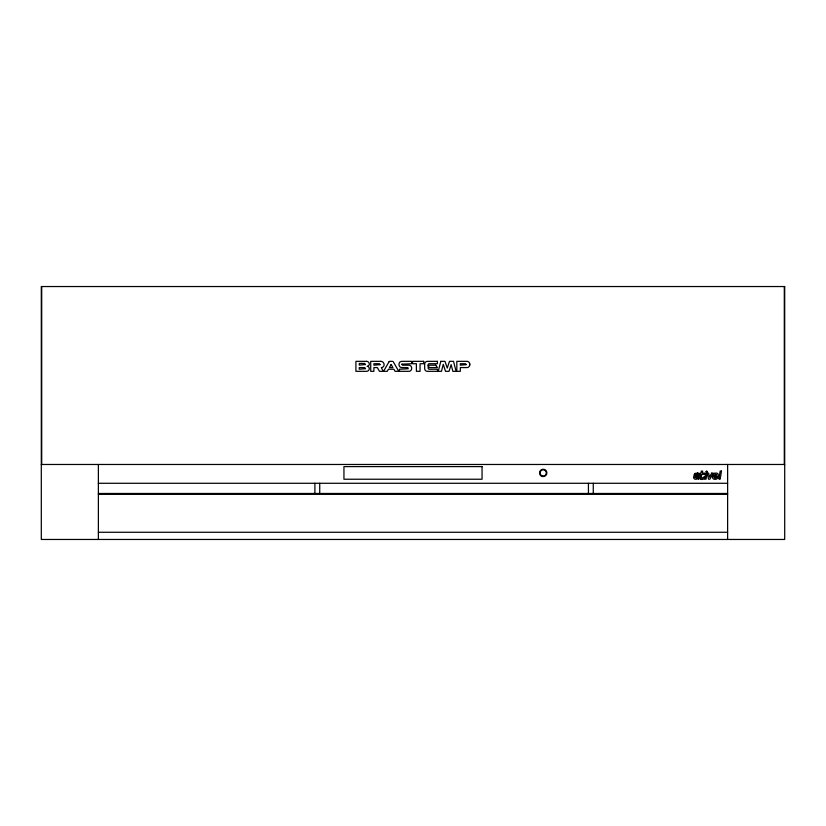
<?xml version="1.0" encoding="UTF-8"?>
<svg xmlns="http://www.w3.org/2000/svg" width="826" height="826" viewBox="0 0 826 826"><rect width="100%" height="100%" fill="white"/><g stroke="black" fill="none" stroke-linecap="round" stroke-linejoin="round"><path stroke-width="1.24" d="M700.211 478.048L700.82 474.341L699.859 474.341L700.045 473.122L701.006 473.122L701.315 471.078L702.658 471.078L702.348 473.122L704.867 473.122L704.681 474.341L702.162 474.341C699.55 476.158 702.833 480.319 703.349 477.036L704.599 477.036L704.475 477.882A1.611 1.611 0 0 1 702.874 479.256C701.419 480.618 699.106 476.839 700.82 479.09M718.868 478.646L719.725 479.266L720.313 478.295M713.994 476.695L714.583 478.027L715.925 477.965L716.431 477.025L717.763 477.025L717.68 477.562A2.013 2.013 0 0 1 715.688 479.286L714.624 479.276A1.982 1.982 0 0 1 712.559 476.994L713.003 474.682A2.179 2.179 0 0 1 714.738 473.122L716.586 473.122A1.745 1.745 0 0 1 718.228 475.126L718 476.602L714.118 476.602L714.253 475.218A1.466 1.466 0 0 1 715.306 474.341C720.499 475.239 710.474 476.044 714.036 476.643M694.284 474.33L694.139 475.301C694.893 473.701 702.214 474.785 695.296 475.404A1.92 1.92 0 0 0 693.603 477.428A1.92 1.92 0 0 0 695.513 479.245L696.204 479.235A1.92 1.92 0 0 0 697.443 478.646L698.682 479.173L699.385 475.064A1.683 1.683 0 0 0 697.763 473.122L695.007 473.391A1.714 1.714 0 0 0 694.49 473.897L694.49 473.897M720.313 478.76L719.869 477.82L718.94 478.192M706.023 471.46L707.355 471.46M41.3 464.47L784.7 464.47M98.377 483.282L727.623 483.282M98.377 493.473L727.623 493.473M98.377 494.268L727.623 494.268M98.377 532.264L727.623 532.264M720.272 478.192L719.374 477.82L718.899 478.76M784.297 286.539L784.297 464.47M727.623 464.47L727.623 539.461M593.264 483.282L593.264 493.473M588.432 483.282L588.432 493.473M319.724 483.282L319.724 493.473M314.892 483.282L314.892 493.473M98.377 464.47L98.377 539.461M41.703 286.539L41.703 464.47M469.715 364.08A2.736 2.736 0 0 0 466.979 361.344L456.819 361.344L456.819 371.328L460.319 371.328L460.319 367.57L466.979 367.57A2.736 2.736 0 0 0 469.715 364.824M469.684 363.657A7.486 7.486 0 0 1 469.684 365.257M694.945 477.387L696.504 478.037A1.239 1.239 0 0 0 697.64 476.974L697.629 475.311L698.682 479.173L697.547 475.322L697.66 476.602L695.389 476.623L694.945 477.387M365.309 364.555L359.248 365.102L359.248 363.44L364.844 363.45L365.309 364.555M365.309 368.685L359.248 369.232L359.248 367.57L364.844 367.58L365.309 368.685M379.981 364.658L373.889 365.206L373.889 363.719L379.516 363.719L379.981 364.658M401.932 364.173L402.386 365.206L408.88 365.206A2.736 2.736 0 0 1 411.585 367.518A6.835 6.835 0 0 1 411.616 368.592A2.736 2.736 0 0 1 408.88 371.339L399.464 371.328L399.464 369.232L408.23 368.768L407.858 367.601L401.787 367.57A2.736 2.736 0 0 1 399.051 364.824A7.486 7.486 0 0 1 399.082 363.657A2.736 2.736 0 0 1 401.787 361.344L411.616 361.344L411.616 363.719L401.932 364.173M466.05 364.658L460.319 365.206L460.319 363.719L465.596 363.719L466.05 364.658M707.428 471.687C706.24 474.434 705.528 469.467 707.428 471.687M721.459 471.078L720.551 477.098L719.178 477.087L720.179 471.078L721.459 471.078M707.025 473.122L706.023 479.173L704.671 479.173L705.755 473.122L707.025 473.122M697.763 473.122L697.557 474.341L697.763 473.122M440.805 361.344L438.245 371.328L441.466 371.328L443.263 364.328L445.482 371.328L449.014 371.328L451.13 364.638L452.855 371.328L456.076 371.328L453.505 361.344L449.489 361.344L447.248 368.066L445.007 361.344L440.805 361.344M711.692 473.122L709.493 477.211L708.636 473.122L707.242 473.122L708.512 479.173L709.937 479.173L713.179 473.122L711.692 473.122M388.974 361.891L383.543 371.328L387.239 371.328L388.447 369.232L393.868 369.232L395.076 371.328L398.772 371.328L393.341 361.891A1.094 1.094 0 0 0 392.391 361.344L389.924 361.344A1.094 1.094 0 0 0 388.974 361.891M391.152 364.514L389.397 367.57L392.908 367.57L391.152 364.514M784.7 286.539L41.3 286.539L41.3 539.461L784.7 539.461L784.7 286.539M366.548 361.344L355.913 361.344L355.913 371.328L366.548 371.328A2.736 2.736 0 0 0 369.284 368.561A2.189 2.189 0 0 0 367.095 366.331A2.189 2.189 0 0 0 369.284 364.111A2.736 2.736 0 0 0 366.548 361.344M380.807 361.344L370.719 361.344L370.719 371.328L373.889 371.328L373.889 367.57L377.327 367.57L379.495 371.328L383.192 371.328L381.354 367.57A2.736 2.736 0 0 0 384.09 364.824L384.09 364.627A3.283 3.283 0 0 0 380.807 361.344M423.717 361.344L412.577 361.344L412.577 363.719L416.397 363.719L416.397 371.328L420.052 371.328L420.052 363.719L423.717 363.719L423.717 361.344M437.408 361.344L427.414 361.344A2.736 2.736 0 0 0 424.678 364.08L424.667 368.592A2.736 2.736 0 0 0 427.414 371.339L437.408 371.328L437.408 369.232L429.272 369.232A1.094 1.094 0 0 1 428.178 368.138L428.178 364.813A1.094 1.094 0 0 1 429.272 363.719L437.408 363.719L437.408 361.344M435.767 365.206L428.178 365.206L429.19 367.57L437.408 367.57L435.767 365.206M482.054 466.597L343.946 466.597L343.946 479.235L482.054 479.235L482.054 466.597M541.371 476.106A3.676 3.676 0 0 0 546.884 472.916A3.676 3.676 0 0 0 541.371 469.726A3.676 3.676 0 0 0 541.371 476.106M541.649 475.611A3.118 3.118 0 0 0 546.327 472.916A3.118 3.118 0 0 0 541.649 470.221A3.118 3.118 0 0 0 541.649 475.611"/></g></svg>
